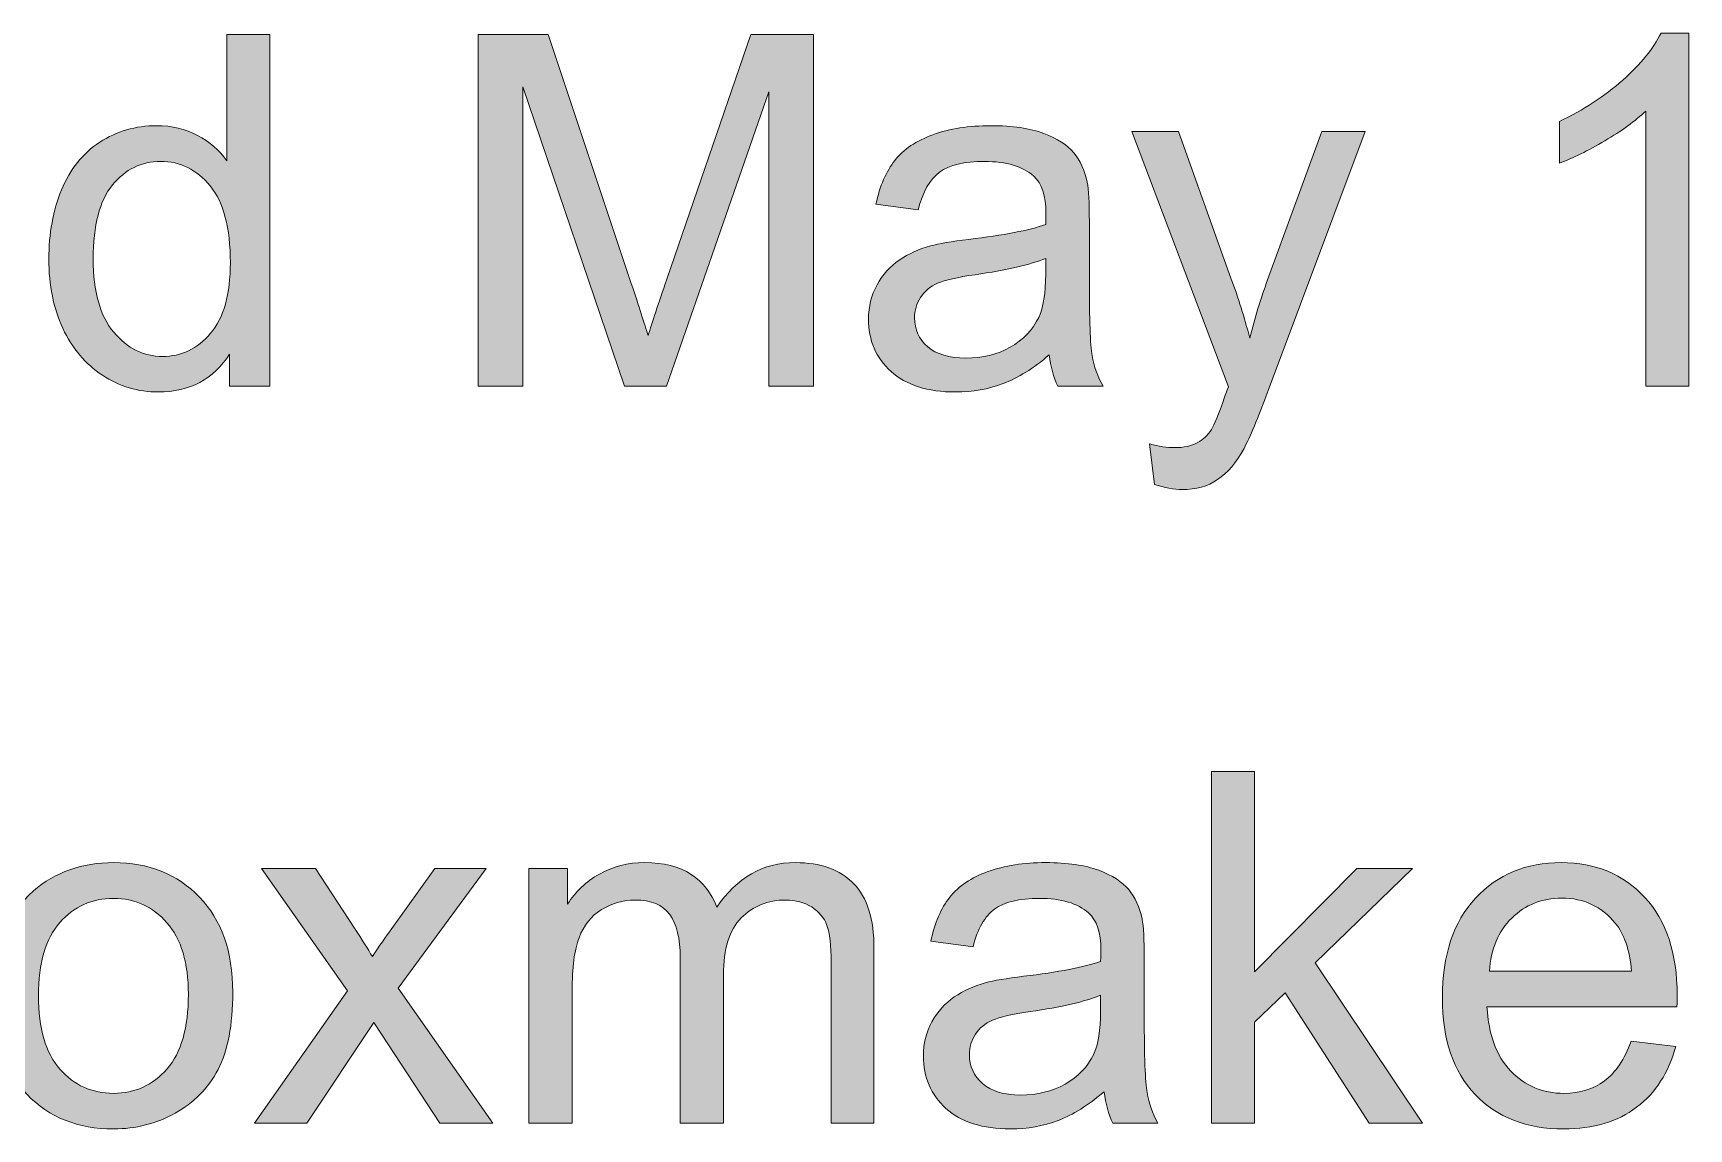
# Model space of a CAD drawing. Header units: inches. Extents: x 0.2 to 13, y -17.3 to -0.1.
# Drawn here: x 0.835 to 1.397, y -0.968 to -0.596 of the extents above; entities that cross this region are included whole.
import ezdxf

# ---------------------------------------------------------------- set-up
doc = ezdxf.new("R2010")
doc.units = ezdxf.units.IN
doc.header["$MEASUREMENT"] = 0
doc.layers.add('Layer 1', color=7, linetype='Continuous')

# ---------------------------------------------------------------- blocks, each defined once
blk = doc.blocks.new('block 4')
at = {"layer": 'Layer 1', "true_color": 0xffffff}
h = blk.add_hatch(color=7, dxfattribs=at)
h.dxf.hatch_style = 2
edge = h.paths.add_edge_path()
edge.add_spline(control_points=[(0.90171, -0.71581), (0.90171, -0.71581), (0.90171, -0.70491), (0.90171, -0.70491), (0.89623, -0.71348), (0.88817, -0.71777), (0.87754, -0.71777), (0.87065, -0.71777), (0.86431, -0.71587), (0.85853, -0.71207), (0.85276, -0.70827), (0.84828, -0.70297), (0.84511, -0.69616), (0.84193, -0.68935), (0.84035, -0.68153), (0.84035, -0.67268), (0.84035, -0.66406), (0.84178, -0.65623), (0.84466, -0.6492), (0.84753, -0.64218), (0.85185, -0.63679), (0.8576, -0.63305), (0.86335, -0.62931), (0.86978, -0.62743), (0.87689, -0.62743), (0.88209, -0.62743), (0.88673, -0.62853), (0.8908, -0.63073), (0.89487, -0.63293), (0.89818, -0.63579), (0.90073, -0.63932), (0.90073, -0.63932), (0.90073, -0.59651), (0.90073, -0.59651), (0.90073, -0.59651), (0.9153, -0.59651), (0.9153, -0.59651), (0.9153, -0.59651), (0.9153, -0.71581), (0.9153, -0.71581), (0.9153, -0.71581), (0.90171, -0.71581), (0.90171, -0.71581)], knot_values=[0, 0, 0, 0, 1, 1, 1, 2, 2, 2, 3, 3, 3, 4, 4, 4, 5, 5, 5, 6, 6, 6, 7, 7, 7, 8, 8, 8, 9, 9, 9, 10, 10, 10, 11, 11, 11, 12, 12, 12, 13, 13, 13, 14, 14, 14, 14], degree=3, periodic=1)
edge = h.paths.add_edge_path()
edge.add_spline(control_points=[(0.8554, -0.67268), (0.8554, -0.68375), (0.85773, -0.69202), (0.8624, -0.6975), (0.86707, -0.70298), (0.87257, -0.70572), (0.87892, -0.70572), (0.88532, -0.70572), (0.89076, -0.7031), (0.89524, -0.69787), (0.89971, -0.69263), (0.90195, -0.68464), (0.90195, -0.6739), (0.90195, -0.66208), (0.89967, -0.65339), (0.89511, -0.64786), (0.89056, -0.64233), (0.88494, -0.63956), (0.87827, -0.63956), (0.87176, -0.63956), (0.86632, -0.64222), (0.86195, -0.64754), (0.85758, -0.65285), (0.8554, -0.66123), (0.8554, -0.67268)], knot_values=[0, 0, 0, 0, 1, 1, 1, 2, 2, 2, 3, 3, 3, 4, 4, 4, 5, 5, 5, 6, 6, 6, 7, 7, 7, 8, 8, 8, 8], degree=3, periodic=1)
h = blk.add_hatch(color=7, dxfattribs=at)
h.dxf.hatch_style = 2
edge = h.paths.add_edge_path()
edge.add_spline(control_points=[(0.98602, -0.71581), (0.98602, -0.71581), (0.98602, -0.59651), (0.98602, -0.59651), (0.98602, -0.59651), (1.00978, -0.59651), (1.00978, -0.59651), (1.00978, -0.59651), (1.03802, -0.68098), (1.03802, -0.68098), (1.04062, -0.68885), (1.04252, -0.69474), (1.04371, -0.69864), (1.04507, -0.6943), (1.04719, -0.68793), (1.05006, -0.67952), (1.05006, -0.67952), (1.07863, -0.59651), (1.07863, -0.59651), (1.07863, -0.59651), (1.09987, -0.59651), (1.09987, -0.59651), (1.09987, -0.59651), (1.09987, -0.71581), (1.09987, -0.71581), (1.09987, -0.71581), (1.08465, -0.71581), (1.08465, -0.71581), (1.08465, -0.71581), (1.08465, -0.61596), (1.08465, -0.61596), (1.08465, -0.61596), (1.04998, -0.71581), (1.04998, -0.71581), (1.04998, -0.71581), (1.03574, -0.71581), (1.03574, -0.71581), (1.03574, -0.71581), (1.00123, -0.61425), (1.00123, -0.61425), (1.00123, -0.61425), (1.00123, -0.71581), (1.00123, -0.71581), (1.00123, -0.71581), (0.98602, -0.71581), (0.98602, -0.71581)], knot_values=[0, 0, 0, 0, 1, 1, 1, 2, 2, 2, 3, 3, 3, 4, 4, 4, 5, 5, 5, 6, 6, 6, 7, 7, 7, 8, 8, 8, 9, 9, 9, 10, 10, 10, 11, 11, 11, 12, 12, 12, 13, 13, 13, 14, 14, 14, 15, 15, 15, 15], degree=3, periodic=1)
h = blk.add_hatch(color=7, dxfattribs=at)
h.dxf.hatch_style = 2
edge = h.paths.add_edge_path()
edge.add_spline(control_points=[(1.3969, -0.71581), (1.3969, -0.71581), (1.38226, -0.71581), (1.38226, -0.71581), (1.38226, -0.71581), (1.38226, -0.62247), (1.38226, -0.62247), (1.37873, -0.62583), (1.3741, -0.6292), (1.36838, -0.63256), (1.36266, -0.63593), (1.35752, -0.63845), (1.35296, -0.64013), (1.35296, -0.64013), (1.35296, -0.62597), (1.35296, -0.62597), (1.36115, -0.62212), (1.36831, -0.61745), (1.37444, -0.61197), (1.38057, -0.60649), (1.38491, -0.60118), (1.38746, -0.59602), (1.38746, -0.59602), (1.3969, -0.59602), (1.3969, -0.59602), (1.3969, -0.59602), (1.3969, -0.71581), (1.3969, -0.71581)], knot_values=[0, 0, 0, 0, 1, 1, 1, 2, 2, 2, 3, 3, 3, 4, 4, 4, 5, 5, 5, 6, 6, 6, 7, 7, 7, 8, 8, 8, 9, 9, 9, 9], degree=3, periodic=1)
h = blk.add_hatch(color=7, dxfattribs=at)
h.dxf.hatch_style = 2
edge = h.paths.add_edge_path()
edge.add_spline(control_points=[(1.17986, -0.70515), (1.17444, -0.70976), (1.16922, -0.71302), (1.1642, -0.71492), (1.15918, -0.71682), (1.1538, -0.71777), (1.14804, -0.71777), (1.13855, -0.71777), (1.13125, -0.71545), (1.12615, -0.71081), (1.12105, -0.70617), (1.1185, -0.70024), (1.1185, -0.69303), (1.1185, -0.6888), (1.11947, -0.68493), (1.12139, -0.68143), (1.12332, -0.67793), (1.12584, -0.67512), (1.12896, -0.67301), (1.13208, -0.67089), (1.13559, -0.66929), (1.1395, -0.66821), (1.14237, -0.66745), (1.14671, -0.66671), (1.15252, -0.66601), (1.16435, -0.6646), (1.17306, -0.66292), (1.17864, -0.66096), (1.1787, -0.65896), (1.17872, -0.65768), (1.17872, -0.65714), (1.17872, -0.65117), (1.17734, -0.64697), (1.17457, -0.64452), (1.17083, -0.64122), (1.16527, -0.63956), (1.15789, -0.63956), (1.151, -0.63956), (1.14591, -0.64077), (1.14263, -0.64318), (1.13935, -0.6456), (1.13692, -0.64987), (1.13535, -0.656), (1.13535, -0.656), (1.12103, -0.65405), (1.12103, -0.65405), (1.12233, -0.64792), (1.12447, -0.64296), (1.12745, -0.63919), (1.13044, -0.63542), (1.13475, -0.63252), (1.14039, -0.63049), (1.14604, -0.62845), (1.15257, -0.62743), (1.16001, -0.62743), (1.16739, -0.62743), (1.17338, -0.6283), (1.17799, -0.63004), (1.1826, -0.63177), (1.18599, -0.63396), (1.18816, -0.63659), (1.19033, -0.63922), (1.19185, -0.64254), (1.19272, -0.64656), (1.19321, -0.64905), (1.19345, -0.65356), (1.19345, -0.66007), (1.19345, -0.66007), (1.19345, -0.6796), (1.19345, -0.6796), (1.19345, -0.69322), (1.19377, -0.70183), (1.19439, -0.70544), (1.19501, -0.70905), (1.19625, -0.7125), (1.19809, -0.71581), (1.19809, -0.71581), (1.18279, -0.71581), (1.18279, -0.71581), (1.18127, -0.71278), (1.1803, -0.70922), (1.17986, -0.70515)], knot_values=[0, 0, 0, 0, 1, 1, 1, 2, 2, 2, 3, 3, 3, 4, 4, 4, 5, 5, 5, 6, 6, 6, 7, 7, 7, 8, 8, 8, 9, 9, 9, 10, 10, 10, 11, 11, 11, 12, 12, 12, 13, 13, 13, 14, 14, 14, 15, 15, 15, 16, 16, 16, 17, 17, 17, 18, 18, 18, 19, 19, 19, 20, 20, 20, 21, 21, 21, 22, 22, 22, 23, 23, 23, 24, 24, 24, 25, 25, 25, 26, 26, 26, 27, 27, 27, 27], degree=3, periodic=1)
edge = h.paths.add_edge_path()
edge.add_spline(control_points=[(1.17864, -0.67244), (1.17333, -0.67461), (1.16535, -0.67645), (1.15472, -0.67797), (1.1487, -0.67884), (1.14444, -0.67982), (1.14194, -0.6809), (1.13944, -0.68199), (1.13752, -0.68357), (1.13616, -0.68566), (1.13481, -0.68775), (1.13413, -0.69007), (1.13413, -0.69262), (1.13413, -0.69653), (1.13561, -0.69978), (1.13856, -0.70239), (1.14152, -0.70499), (1.14585, -0.70629), (1.15154, -0.70629), (1.15719, -0.70629), (1.1622, -0.70506), (1.1666, -0.70259), (1.17099, -0.70012), (1.17422, -0.69674), (1.17628, -0.69246), (1.17786, -0.68915), (1.17864, -0.68427), (1.17864, -0.67781), (1.17864, -0.67781), (1.17864, -0.67244), (1.17864, -0.67244)], knot_values=[0, 0, 0, 0, 1, 1, 1, 2, 2, 2, 3, 3, 3, 4, 4, 4, 5, 5, 5, 6, 6, 6, 7, 7, 7, 8, 8, 8, 9, 9, 9, 10, 10, 10, 10], degree=3, periodic=1)
h = blk.add_hatch(color=7, dxfattribs=at)
h.dxf.hatch_style = 2
edge = h.paths.add_edge_path()
edge.add_spline(control_points=[(1.21551, -0.7491), (1.21551, -0.7491), (1.21388, -0.73534), (1.21388, -0.73534), (1.21708, -0.73621), (1.21988, -0.73665), (1.22226, -0.73665), (1.22552, -0.73665), (1.22812, -0.7361), (1.23008, -0.73502), (1.23203, -0.73393), (1.23363, -0.73242), (1.23488, -0.73046), (1.2358, -0.729), (1.23729, -0.72536), (1.23935, -0.71956), (1.23962, -0.71874), (1.24006, -0.71755), (1.24065, -0.71598), (1.24065, -0.71598), (1.20786, -0.62939), (1.20786, -0.62939), (1.20786, -0.62939), (1.22365, -0.62939), (1.22365, -0.62939), (1.22365, -0.62939), (1.24163, -0.67944), (1.24163, -0.67944), (1.24396, -0.68578), (1.24605, -0.69246), (1.2479, -0.69946), (1.24958, -0.69273), (1.25159, -0.68616), (1.25392, -0.67976), (1.25392, -0.67976), (1.27239, -0.62939), (1.27239, -0.62939), (1.27239, -0.62939), (1.28704, -0.62939), (1.28704, -0.62939), (1.28704, -0.62939), (1.25416, -0.71728), (1.25416, -0.71728), (1.25064, -0.72677), (1.2479, -0.73331), (1.24594, -0.73689), (1.24334, -0.74172), (1.24036, -0.74526), (1.23699, -0.74751), (1.23363, -0.74976), (1.22961, -0.75089), (1.22495, -0.75089), (1.22213, -0.75089), (1.21898, -0.75029), (1.21551, -0.7491)], knot_values=[0, 0, 0, 0, 1, 1, 1, 2, 2, 2, 3, 3, 3, 4, 4, 4, 5, 5, 5, 6, 6, 6, 7, 7, 7, 8, 8, 8, 9, 9, 9, 10, 10, 10, 11, 11, 11, 12, 12, 12, 13, 13, 13, 14, 14, 14, 15, 15, 15, 16, 16, 16, 17, 17, 17, 18, 18, 18, 18], degree=3, periodic=1)
at = {"layer": 'Layer 1', "lineweight": 0}
for points, knots in [([(0.90171, -0.71581), (0.90171, -0.71581), (0.90171, -0.70491), (0.90171, -0.70491), (0.89623, -0.71348), (0.88817, -0.71777), (0.87754, -0.71777), (0.87065, -0.71777), (0.86431, -0.71587), (0.85853, -0.71207), (0.85276, -0.70827), (0.84828, -0.70297), (0.84511, -0.69616), (0.84193, -0.68935), (0.84035, -0.68153), (0.84035, -0.67268), (0.84035, -0.66406), (0.84178, -0.65623), (0.84466, -0.6492), (0.84753, -0.64218), (0.85185, -0.63679), (0.8576, -0.63305), (0.86335, -0.62931), (0.86978, -0.62743), (0.87689, -0.62743), (0.88209, -0.62743), (0.88673, -0.62853), (0.8908, -0.63073), (0.89487, -0.63293), (0.89818, -0.63579), (0.90073, -0.63932), (0.90073, -0.63932), (0.90073, -0.59651), (0.90073, -0.59651), (0.90073, -0.59651), (0.9153, -0.59651), (0.9153, -0.59651), (0.9153, -0.59651), (0.9153, -0.71581), (0.9153, -0.71581), (0.9153, -0.71581), (0.90171, -0.71581), (0.90171, -0.71581)], [0, 0, 0, 0, 1, 1, 1, 2, 2, 2, 3, 3, 3, 4, 4, 4, 5, 5, 5, 6, 6, 6, 7, 7, 7, 8, 8, 8, 9, 9, 9, 10, 10, 10, 11, 11, 11, 12, 12, 12, 13, 13, 13, 14, 14, 14, 14]), ([(0.98602, -0.71581), (0.98602, -0.71581), (0.98602, -0.59651), (0.98602, -0.59651), (0.98602, -0.59651), (1.00978, -0.59651), (1.00978, -0.59651), (1.00978, -0.59651), (1.03802, -0.68098), (1.03802, -0.68098), (1.04062, -0.68885), (1.04252, -0.69474), (1.04371, -0.69864), (1.04507, -0.6943), (1.04719, -0.68793), (1.05006, -0.67952), (1.05006, -0.67952), (1.07863, -0.59651), (1.07863, -0.59651), (1.07863, -0.59651), (1.09987, -0.59651), (1.09987, -0.59651), (1.09987, -0.59651), (1.09987, -0.71581), (1.09987, -0.71581), (1.09987, -0.71581), (1.08465, -0.71581), (1.08465, -0.71581), (1.08465, -0.71581), (1.08465, -0.61596), (1.08465, -0.61596), (1.08465, -0.61596), (1.04998, -0.71581), (1.04998, -0.71581), (1.04998, -0.71581), (1.03574, -0.71581), (1.03574, -0.71581), (1.03574, -0.71581), (1.00123, -0.61425), (1.00123, -0.61425), (1.00123, -0.61425), (1.00123, -0.71581), (1.00123, -0.71581), (1.00123, -0.71581), (0.98602, -0.71581), (0.98602, -0.71581)], [0, 0, 0, 0, 1, 1, 1, 2, 2, 2, 3, 3, 3, 4, 4, 4, 5, 5, 5, 6, 6, 6, 7, 7, 7, 8, 8, 8, 9, 9, 9, 10, 10, 10, 11, 11, 11, 12, 12, 12, 13, 13, 13, 14, 14, 14, 15, 15, 15, 15]), ([(1.3969, -0.71581), (1.3969, -0.71581), (1.38226, -0.71581), (1.38226, -0.71581), (1.38226, -0.71581), (1.38226, -0.62247), (1.38226, -0.62247), (1.37873, -0.62583), (1.3741, -0.6292), (1.36838, -0.63256), (1.36266, -0.63593), (1.35752, -0.63845), (1.35296, -0.64013), (1.35296, -0.64013), (1.35296, -0.62597), (1.35296, -0.62597), (1.36115, -0.62212), (1.36831, -0.61745), (1.37444, -0.61197), (1.38057, -0.60649), (1.38491, -0.60118), (1.38746, -0.59602), (1.38746, -0.59602), (1.3969, -0.59602), (1.3969, -0.59602), (1.3969, -0.59602), (1.3969, -0.71581), (1.3969, -0.71581)], [0, 0, 0, 0, 1, 1, 1, 2, 2, 2, 3, 3, 3, 4, 4, 4, 5, 5, 5, 6, 6, 6, 7, 7, 7, 8, 8, 8, 9, 9, 9, 9]), ([(1.17986, -0.70515), (1.17444, -0.70976), (1.16922, -0.71302), (1.1642, -0.71492), (1.15918, -0.71682), (1.1538, -0.71777), (1.14804, -0.71777), (1.13855, -0.71777), (1.13125, -0.71545), (1.12615, -0.71081), (1.12105, -0.70617), (1.1185, -0.70024), (1.1185, -0.69303), (1.1185, -0.6888), (1.11947, -0.68493), (1.12139, -0.68143), (1.12332, -0.67793), (1.12584, -0.67512), (1.12896, -0.67301), (1.13208, -0.67089), (1.13559, -0.66929), (1.1395, -0.66821), (1.14237, -0.66745), (1.14671, -0.66671), (1.15252, -0.66601), (1.16435, -0.6646), (1.17306, -0.66292), (1.17864, -0.66096), (1.1787, -0.65896), (1.17872, -0.65768), (1.17872, -0.65714), (1.17872, -0.65117), (1.17734, -0.64697), (1.17457, -0.64452), (1.17083, -0.64122), (1.16527, -0.63956), (1.15789, -0.63956), (1.151, -0.63956), (1.14591, -0.64077), (1.14263, -0.64318), (1.13935, -0.6456), (1.13692, -0.64987), (1.13535, -0.656), (1.13535, -0.656), (1.12103, -0.65405), (1.12103, -0.65405), (1.12233, -0.64792), (1.12447, -0.64296), (1.12745, -0.63919), (1.13044, -0.63542), (1.13475, -0.63252), (1.14039, -0.63049), (1.14604, -0.62845), (1.15257, -0.62743), (1.16001, -0.62743), (1.16739, -0.62743), (1.17338, -0.6283), (1.17799, -0.63004), (1.1826, -0.63177), (1.18599, -0.63396), (1.18816, -0.63659), (1.19033, -0.63922), (1.19185, -0.64254), (1.19272, -0.64656), (1.19321, -0.64905), (1.19345, -0.65356), (1.19345, -0.66007), (1.19345, -0.66007), (1.19345, -0.6796), (1.19345, -0.6796), (1.19345, -0.69322), (1.19377, -0.70183), (1.19439, -0.70544), (1.19501, -0.70905), (1.19625, -0.7125), (1.19809, -0.71581), (1.19809, -0.71581), (1.18279, -0.71581), (1.18279, -0.71581), (1.18127, -0.71278), (1.1803, -0.70922), (1.17986, -0.70515)], [0, 0, 0, 0, 1, 1, 1, 2, 2, 2, 3, 3, 3, 4, 4, 4, 5, 5, 5, 6, 6, 6, 7, 7, 7, 8, 8, 8, 9, 9, 9, 10, 10, 10, 11, 11, 11, 12, 12, 12, 13, 13, 13, 14, 14, 14, 15, 15, 15, 16, 16, 16, 17, 17, 17, 18, 18, 18, 19, 19, 19, 20, 20, 20, 21, 21, 21, 22, 22, 22, 23, 23, 23, 24, 24, 24, 25, 25, 25, 26, 26, 26, 27, 27, 27, 27]), ([(1.21551, -0.7491), (1.21551, -0.7491), (1.21388, -0.73534), (1.21388, -0.73534), (1.21708, -0.73621), (1.21988, -0.73665), (1.22226, -0.73665), (1.22552, -0.73665), (1.22812, -0.7361), (1.23008, -0.73502), (1.23203, -0.73393), (1.23363, -0.73242), (1.23488, -0.73046), (1.2358, -0.729), (1.23729, -0.72536), (1.23935, -0.71956), (1.23962, -0.71874), (1.24006, -0.71755), (1.24065, -0.71598), (1.24065, -0.71598), (1.20786, -0.62939), (1.20786, -0.62939), (1.20786, -0.62939), (1.22365, -0.62939), (1.22365, -0.62939), (1.22365, -0.62939), (1.24163, -0.67944), (1.24163, -0.67944), (1.24396, -0.68578), (1.24605, -0.69246), (1.2479, -0.69946), (1.24958, -0.69273), (1.25159, -0.68616), (1.25392, -0.67976), (1.25392, -0.67976), (1.27239, -0.62939), (1.27239, -0.62939), (1.27239, -0.62939), (1.28704, -0.62939), (1.28704, -0.62939), (1.28704, -0.62939), (1.25416, -0.71728), (1.25416, -0.71728), (1.25064, -0.72677), (1.2479, -0.73331), (1.24594, -0.73689), (1.24334, -0.74172), (1.24036, -0.74526), (1.23699, -0.74751), (1.23363, -0.74976), (1.22961, -0.75089), (1.22495, -0.75089), (1.22213, -0.75089), (1.21898, -0.75029), (1.21551, -0.7491)], [0, 0, 0, 0, 1, 1, 1, 2, 2, 2, 3, 3, 3, 4, 4, 4, 5, 5, 5, 6, 6, 6, 7, 7, 7, 8, 8, 8, 9, 9, 9, 10, 10, 10, 11, 11, 11, 12, 12, 12, 13, 13, 13, 14, 14, 14, 15, 15, 15, 16, 16, 16, 17, 17, 17, 18, 18, 18, 18]), ([(0.8554, -0.67268), (0.8554, -0.68375), (0.85773, -0.69202), (0.8624, -0.6975), (0.86707, -0.70298), (0.87257, -0.70572), (0.87892, -0.70572), (0.88532, -0.70572), (0.89076, -0.7031), (0.89524, -0.69787), (0.89971, -0.69263), (0.90195, -0.68464), (0.90195, -0.6739), (0.90195, -0.66208), (0.89967, -0.65339), (0.89511, -0.64786), (0.89056, -0.64233), (0.88494, -0.63956), (0.87827, -0.63956), (0.87176, -0.63956), (0.86632, -0.64222), (0.86195, -0.64754), (0.85758, -0.65285), (0.8554, -0.66123), (0.8554, -0.67268)], [0, 0, 0, 0, 1, 1, 1, 2, 2, 2, 3, 3, 3, 4, 4, 4, 5, 5, 5, 6, 6, 6, 7, 7, 7, 8, 8, 8, 8]), ([(1.17864, -0.67244), (1.17333, -0.67461), (1.16535, -0.67645), (1.15472, -0.67797), (1.1487, -0.67884), (1.14444, -0.67982), (1.14194, -0.6809), (1.13944, -0.68199), (1.13752, -0.68357), (1.13616, -0.68566), (1.13481, -0.68775), (1.13413, -0.69007), (1.13413, -0.69262), (1.13413, -0.69653), (1.13561, -0.69978), (1.13856, -0.70239), (1.14152, -0.70499), (1.14585, -0.70629), (1.15154, -0.70629), (1.15719, -0.70629), (1.1622, -0.70506), (1.1666, -0.70259), (1.17099, -0.70012), (1.17422, -0.69674), (1.17628, -0.69246), (1.17786, -0.68915), (1.17864, -0.68427), (1.17864, -0.67781), (1.17864, -0.67781), (1.17864, -0.67244), (1.17864, -0.67244)], [0, 0, 0, 0, 1, 1, 1, 2, 2, 2, 3, 3, 3, 4, 4, 4, 5, 5, 5, 6, 6, 6, 7, 7, 7, 8, 8, 8, 9, 9, 9, 10, 10, 10, 10])]:
    blk.add_open_spline(points, degree=3, knots=knots, dxfattribs=at)
blk = doc.blocks.new('block 5')
at = {"layer": 'Layer 1', "true_color": 0xffffff}
h = blk.add_hatch(color=7, dxfattribs=at)
h.dxf.hatch_style = 2
h.paths.add_polyline_path([(1.23488, -0.96581), (1.23488, -0.84651), (1.24953, -0.84651), (1.24953, -0.91454), (1.28419, -0.87939), (1.30315, -0.87939), (1.27011, -0.91145), (1.30649, -0.96581), (1.28843, -0.96581), (1.25986, -0.92162), (1.24953, -0.93155), (1.24953, -0.96581)])
h = blk.add_hatch(color=7, dxfattribs=at)
h.dxf.hatch_style = 2
edge = h.paths.add_edge_path()
edge.add_spline(control_points=[(0.82179, -0.9226), (0.82179, -0.9066), (0.82624, -0.89474), (0.83514, -0.88704), (0.84257, -0.88064), (0.85163, -0.87743), (0.86232, -0.87743), (0.8742, -0.87743), (0.88391, -0.88133), (0.89145, -0.88911), (0.89899, -0.8969), (0.90276, -0.90765), (0.90276, -0.92138), (0.90276, -0.9325), (0.9011, -0.94125), (0.89776, -0.94763), (0.89442, -0.954), (0.88957, -0.95895), (0.88319, -0.96248), (0.87682, -0.966), (0.86986, -0.96777), (0.86232, -0.96777), (0.85022, -0.96777), (0.84044, -0.96389), (0.83298, -0.95613), (0.82552, -0.94837), (0.82179, -0.93719), (0.82179, -0.9226)], knot_values=[0, 0, 0, 0, 1, 1, 1, 2, 2, 2, 3, 3, 3, 4, 4, 4, 5, 5, 5, 6, 6, 6, 7, 7, 7, 8, 8, 8, 9, 9, 9, 9], degree=3, periodic=1)
edge = h.paths.add_edge_path()
edge.add_spline(control_points=[(0.83685, -0.9226), (0.83685, -0.93367), (0.83926, -0.94196), (0.84409, -0.94746), (0.84892, -0.95297), (0.85499, -0.95572), (0.86232, -0.95572), (0.86959, -0.95572), (0.87564, -0.95296), (0.88047, -0.94742), (0.88529, -0.94189), (0.88771, -0.93345), (0.88771, -0.92211), (0.88771, -0.91142), (0.88528, -0.90333), (0.88043, -0.89782), (0.87557, -0.89231), (0.86953, -0.88956), (0.86232, -0.88956), (0.85499, -0.88956), (0.84892, -0.8923), (0.84409, -0.89778), (0.83926, -0.90326), (0.83685, -0.91153), (0.83685, -0.9226)], knot_values=[0, 0, 0, 0, 1, 1, 1, 2, 2, 2, 3, 3, 3, 4, 4, 4, 5, 5, 5, 6, 6, 6, 7, 7, 7, 8, 8, 8, 8], degree=3, periodic=1)
h = blk.add_hatch(color=7, dxfattribs=at)
h.dxf.hatch_style = 2
edge = h.paths.add_edge_path()
edge.add_spline(control_points=[(0.91017, -0.96581), (0.91017, -0.96581), (0.94175, -0.92089), (0.94175, -0.92089), (0.94175, -0.92089), (0.91253, -0.87939), (0.91253, -0.87939), (0.91253, -0.87939), (0.93084, -0.87939), (0.93084, -0.87939), (0.93084, -0.87939), (0.94411, -0.89965), (0.94411, -0.89965), (0.9466, -0.9035), (0.94861, -0.90673), (0.95013, -0.90934), (0.95251, -0.90575), (0.95471, -0.90258), (0.95672, -0.89981), (0.95672, -0.89981), (0.97129, -0.87939), (0.97129, -0.87939), (0.97129, -0.87939), (0.98878, -0.87939), (0.98878, -0.87939), (0.98878, -0.87939), (0.95892, -0.92008), (0.95892, -0.92008), (0.95892, -0.92008), (0.99106, -0.96581), (0.99106, -0.96581), (0.99106, -0.96581), (0.97308, -0.96581), (0.97308, -0.96581), (0.97308, -0.96581), (0.95534, -0.93896), (0.95534, -0.93896), (0.95534, -0.93896), (0.95062, -0.93172), (0.95062, -0.93172), (0.95062, -0.93172), (0.92791, -0.96581), (0.92791, -0.96581), (0.92791, -0.96581), (0.91017, -0.96581), (0.91017, -0.96581)], knot_values=[0, 0, 0, 0, 1, 1, 1, 2, 2, 2, 3, 3, 3, 4, 4, 4, 5, 5, 5, 6, 6, 6, 7, 7, 7, 8, 8, 8, 9, 9, 9, 10, 10, 10, 11, 11, 11, 12, 12, 12, 13, 13, 13, 14, 14, 14, 15, 15, 15, 15], degree=3, periodic=1)
h = blk.add_hatch(color=7, dxfattribs=at)
h.dxf.hatch_style = 2
edge = h.paths.add_edge_path()
edge.add_spline(control_points=[(1.00327, -0.96581), (1.00327, -0.96581), (1.00327, -0.87939), (1.00327, -0.87939), (1.00327, -0.87939), (1.01637, -0.87939), (1.01637, -0.87939), (1.01637, -0.87939), (1.01637, -0.89151), (1.01637, -0.89151), (1.01908, -0.88728), (1.02269, -0.88388), (1.02719, -0.8813), (1.0317, -0.87872), (1.03682, -0.87743), (1.04258, -0.87743), (1.04898, -0.87743), (1.05423, -0.87876), (1.05832, -0.88142), (1.06242, -0.88408), (1.06531, -0.8878), (1.06699, -0.89257), (1.07383, -0.88248), (1.08272, -0.87743), (1.09368, -0.87743), (1.10225, -0.87743), (1.10885, -0.87981), (1.11346, -0.88456), (1.11807, -0.8893), (1.12037, -0.89661), (1.12037, -0.90649), (1.12037, -0.90649), (1.12037, -0.96581), (1.12037, -0.96581), (1.12037, -0.96581), (1.10581, -0.96581), (1.10581, -0.96581), (1.10581, -0.96581), (1.10581, -0.91137), (1.10581, -0.91137), (1.10581, -0.90551), (1.10533, -0.90129), (1.10438, -0.89872), (1.10343, -0.89614), (1.10171, -0.89406), (1.09922, -0.89249), (1.09672, -0.89092), (1.09379, -0.89013), (1.09043, -0.89013), (1.08435, -0.89013), (1.07931, -0.89215), (1.07529, -0.89619), (1.07128, -0.90023), (1.06927, -0.9067), (1.06927, -0.9156), (1.06927, -0.9156), (1.06927, -0.96581), (1.06927, -0.96581), (1.06927, -0.96581), (1.05462, -0.96581), (1.05462, -0.96581), (1.05462, -0.96581), (1.05462, -0.90966), (1.05462, -0.90966), (1.05462, -0.90315), (1.05343, -0.89827), (1.05104, -0.89501), (1.04865, -0.89176), (1.04475, -0.89013), (1.03932, -0.89013), (1.0352, -0.89013), (1.03139, -0.89122), (1.02789, -0.89339), (1.02439, -0.89556), (1.02185, -0.89873), (1.02028, -0.90291), (1.0187, -0.90708), (1.01792, -0.91311), (1.01792, -0.92097), (1.01792, -0.92097), (1.01792, -0.96581), (1.01792, -0.96581), (1.01792, -0.96581), (1.00327, -0.96581), (1.00327, -0.96581)], knot_values=[0, 0, 0, 0, 1, 1, 1, 2, 2, 2, 3, 3, 3, 4, 4, 4, 5, 5, 5, 6, 6, 6, 7, 7, 7, 8, 8, 8, 9, 9, 9, 10, 10, 10, 11, 11, 11, 12, 12, 12, 13, 13, 13, 14, 14, 14, 15, 15, 15, 16, 16, 16, 17, 17, 17, 18, 18, 18, 19, 19, 19, 20, 20, 20, 21, 21, 21, 22, 22, 22, 23, 23, 23, 24, 24, 24, 25, 25, 25, 26, 26, 26, 27, 27, 27, 28, 28, 28, 28], degree=3, periodic=1)
h = blk.add_hatch(color=7, dxfattribs=at)
h.dxf.hatch_style = 2
edge = h.paths.add_edge_path()
edge.add_spline(control_points=[(1.1985, -0.95515), (1.19307, -0.95976), (1.18785, -0.96302), (1.18283, -0.96492), (1.17782, -0.96682), (1.17243, -0.96777), (1.16668, -0.96777), (1.15719, -0.96777), (1.14989, -0.96545), (1.14479, -0.96081), (1.13969, -0.95617), (1.13714, -0.95024), (1.13714, -0.94303), (1.13714, -0.9388), (1.1381, -0.93493), (1.14003, -0.93143), (1.14195, -0.92793), (1.14448, -0.92512), (1.1476, -0.92301), (1.15072, -0.92089), (1.15423, -0.91929), (1.15814, -0.91821), (1.16101, -0.91745), (1.16535, -0.91671), (1.17116, -0.91601), (1.18298, -0.9146), (1.19169, -0.91292), (1.19728, -0.91096), (1.19733, -0.90896), (1.19736, -0.90768), (1.19736, -0.90714), (1.19736, -0.90117), (1.19598, -0.89697), (1.19321, -0.89452), (1.18947, -0.89122), (1.18391, -0.88956), (1.17653, -0.88956), (1.16964, -0.88956), (1.16455, -0.89077), (1.16127, -0.89318), (1.15799, -0.8956), (1.15556, -0.89987), (1.15398, -0.906), (1.15398, -0.906), (1.13966, -0.90405), (1.13966, -0.90405), (1.14096, -0.89792), (1.14311, -0.89296), (1.14609, -0.88919), (1.14907, -0.88542), (1.15339, -0.88252), (1.15903, -0.88049), (1.16467, -0.87845), (1.17121, -0.87743), (1.17864, -0.87743), (1.18602, -0.87743), (1.19202, -0.8783), (1.19663, -0.88004), (1.20124, -0.88177), (1.20463, -0.88396), (1.2068, -0.88659), (1.20897, -0.88922), (1.21049, -0.89254), (1.21136, -0.89656), (1.21185, -0.89905), (1.21209, -0.90356), (1.21209, -0.91007), (1.21209, -0.91007), (1.21209, -0.9296), (1.21209, -0.9296), (1.21209, -0.94322), (1.2124, -0.95183), (1.21303, -0.95544), (1.21365, -0.95905), (1.21488, -0.9625), (1.21673, -0.96581), (1.21673, -0.96581), (1.20143, -0.96581), (1.20143, -0.96581), (1.19991, -0.96278), (1.19893, -0.95922), (1.1985, -0.95515)], knot_values=[0, 0, 0, 0, 1, 1, 1, 2, 2, 2, 3, 3, 3, 4, 4, 4, 5, 5, 5, 6, 6, 6, 7, 7, 7, 8, 8, 8, 9, 9, 9, 10, 10, 10, 11, 11, 11, 12, 12, 12, 13, 13, 13, 14, 14, 14, 15, 15, 15, 16, 16, 16, 17, 17, 17, 18, 18, 18, 19, 19, 19, 20, 20, 20, 21, 21, 21, 22, 22, 22, 23, 23, 23, 24, 24, 24, 25, 25, 25, 26, 26, 26, 27, 27, 27, 27], degree=3, periodic=1)
edge = h.paths.add_edge_path()
edge.add_spline(control_points=[(1.19728, -0.92244), (1.19196, -0.92461), (1.18399, -0.92645), (1.17335, -0.92797), (1.16733, -0.92884), (1.16307, -0.92982), (1.16058, -0.9309), (1.15808, -0.93199), (1.15616, -0.93357), (1.1548, -0.93566), (1.15344, -0.93775), (1.15276, -0.94007), (1.15276, -0.94262), (1.15276, -0.94653), (1.15424, -0.94978), (1.1572, -0.95239), (1.16016, -0.95499), (1.16448, -0.95629), (1.17018, -0.95629), (1.17582, -0.95629), (1.18084, -0.95506), (1.18523, -0.95259), (1.18963, -0.95012), (1.19286, -0.94674), (1.19492, -0.94246), (1.19649, -0.93915), (1.19728, -0.93427), (1.19728, -0.92781), (1.19728, -0.92781), (1.19728, -0.92244), (1.19728, -0.92244)], knot_values=[0, 0, 0, 0, 1, 1, 1, 2, 2, 2, 3, 3, 3, 4, 4, 4, 5, 5, 5, 6, 6, 6, 7, 7, 7, 8, 8, 8, 9, 9, 9, 10, 10, 10, 10], degree=3, periodic=1)
h = blk.add_hatch(color=7, dxfattribs=at)
h.dxf.hatch_style = 2
edge = h.paths.add_edge_path()
edge.add_spline(control_points=[(1.37729, -0.93798), (1.37729, -0.93798), (1.39243, -0.93985), (1.39243, -0.93985), (1.39004, -0.9487), (1.38562, -0.95556), (1.37916, -0.96044), (1.37271, -0.96533), (1.36446, -0.96777), (1.35442, -0.96777), (1.34178, -0.96777), (1.33176, -0.96387), (1.32435, -0.95609), (1.31695, -0.9483), (1.31325, -0.93738), (1.31325, -0.92333), (1.31325, -0.90879), (1.31699, -0.89751), (1.32448, -0.88948), (1.33196, -0.88145), (1.34167, -0.87743), (1.35361, -0.87743), (1.36517, -0.87743), (1.37461, -0.88137), (1.38193, -0.88923), (1.38926, -0.8971), (1.39292, -0.90817), (1.39292, -0.92244), (1.39292, -0.92331), (1.39289, -0.92461), (1.39284, -0.92634), (1.39284, -0.92634), (1.32838, -0.92634), (1.32838, -0.92634), (1.32893, -0.93584), (1.33161, -0.94311), (1.33644, -0.94815), (1.34127, -0.9532), (1.34729, -0.95572), (1.35451, -0.95572), (1.35988, -0.95572), (1.36446, -0.95431), (1.36826, -0.95149), (1.37206, -0.94867), (1.37507, -0.94417), (1.37729, -0.93798)], knot_values=[0, 0, 0, 0, 1, 1, 1, 2, 2, 2, 3, 3, 3, 4, 4, 4, 5, 5, 5, 6, 6, 6, 7, 7, 7, 8, 8, 8, 9, 9, 9, 10, 10, 10, 11, 11, 11, 12, 12, 12, 13, 13, 13, 14, 14, 14, 15, 15, 15, 15], degree=3, periodic=1)
edge = h.paths.add_edge_path()
edge.add_spline(control_points=[(1.3292, -0.9143), (1.3292, -0.9143), (1.37745, -0.9143), (1.37745, -0.9143), (1.3768, -0.90703), (1.37496, -0.90158), (1.37192, -0.89794), (1.36726, -0.8923), (1.36121, -0.88948), (1.35377, -0.88948), (1.34705, -0.88948), (1.34139, -0.89173), (1.33681, -0.89623), (1.33222, -0.90074), (1.32968, -0.90676), (1.3292, -0.9143)], knot_values=[0, 0, 0, 0, 1, 1, 1, 2, 2, 2, 3, 3, 3, 4, 4, 4, 5, 5, 5, 5], degree=3, periodic=1)
at = {"layer": 'Layer 1', "lineweight": 0}
blk.add_lwpolyline([(1.23488, -0.96581), (1.23488, -0.84651), (1.24953, -0.84651), (1.24953, -0.91454), (1.28419, -0.87939), (1.30315, -0.87939), (1.27011, -0.91145), (1.30649, -0.96581), (1.28843, -0.96581), (1.25986, -0.92162), (1.24953, -0.93155), (1.24953, -0.96581), (1.23488, -0.96581)], dxfattribs=at)
for points, knots in [([(0.82179, -0.9226), (0.82179, -0.9066), (0.82624, -0.89474), (0.83514, -0.88704), (0.84257, -0.88064), (0.85163, -0.87743), (0.86232, -0.87743), (0.8742, -0.87743), (0.88391, -0.88133), (0.89145, -0.88911), (0.89899, -0.8969), (0.90276, -0.90765), (0.90276, -0.92138), (0.90276, -0.9325), (0.9011, -0.94125), (0.89776, -0.94763), (0.89442, -0.954), (0.88957, -0.95895), (0.88319, -0.96248), (0.87682, -0.966), (0.86986, -0.96777), (0.86232, -0.96777), (0.85022, -0.96777), (0.84044, -0.96389), (0.83298, -0.95613), (0.82552, -0.94837), (0.82179, -0.93719), (0.82179, -0.9226)], [0, 0, 0, 0, 1, 1, 1, 2, 2, 2, 3, 3, 3, 4, 4, 4, 5, 5, 5, 6, 6, 6, 7, 7, 7, 8, 8, 8, 9, 9, 9, 9]), ([(0.91017, -0.96581), (0.91017, -0.96581), (0.94175, -0.92089), (0.94175, -0.92089), (0.94175, -0.92089), (0.91253, -0.87939), (0.91253, -0.87939), (0.91253, -0.87939), (0.93084, -0.87939), (0.93084, -0.87939), (0.93084, -0.87939), (0.94411, -0.89965), (0.94411, -0.89965), (0.9466, -0.9035), (0.94861, -0.90673), (0.95013, -0.90934), (0.95251, -0.90575), (0.95471, -0.90258), (0.95672, -0.89981), (0.95672, -0.89981), (0.97129, -0.87939), (0.97129, -0.87939), (0.97129, -0.87939), (0.98878, -0.87939), (0.98878, -0.87939), (0.98878, -0.87939), (0.95892, -0.92008), (0.95892, -0.92008), (0.95892, -0.92008), (0.99106, -0.96581), (0.99106, -0.96581), (0.99106, -0.96581), (0.97308, -0.96581), (0.97308, -0.96581), (0.97308, -0.96581), (0.95534, -0.93896), (0.95534, -0.93896), (0.95534, -0.93896), (0.95062, -0.93172), (0.95062, -0.93172), (0.95062, -0.93172), (0.92791, -0.96581), (0.92791, -0.96581), (0.92791, -0.96581), (0.91017, -0.96581), (0.91017, -0.96581)], [0, 0, 0, 0, 1, 1, 1, 2, 2, 2, 3, 3, 3, 4, 4, 4, 5, 5, 5, 6, 6, 6, 7, 7, 7, 8, 8, 8, 9, 9, 9, 10, 10, 10, 11, 11, 11, 12, 12, 12, 13, 13, 13, 14, 14, 14, 15, 15, 15, 15]), ([(1.00327, -0.96581), (1.00327, -0.96581), (1.00327, -0.87939), (1.00327, -0.87939), (1.00327, -0.87939), (1.01637, -0.87939), (1.01637, -0.87939), (1.01637, -0.87939), (1.01637, -0.89151), (1.01637, -0.89151), (1.01908, -0.88728), (1.02269, -0.88388), (1.02719, -0.8813), (1.0317, -0.87872), (1.03682, -0.87743), (1.04258, -0.87743), (1.04898, -0.87743), (1.05423, -0.87876), (1.05832, -0.88142), (1.06242, -0.88408), (1.06531, -0.8878), (1.06699, -0.89257), (1.07383, -0.88248), (1.08272, -0.87743), (1.09368, -0.87743), (1.10225, -0.87743), (1.10885, -0.87981), (1.11346, -0.88456), (1.11807, -0.8893), (1.12037, -0.89661), (1.12037, -0.90649), (1.12037, -0.90649), (1.12037, -0.96581), (1.12037, -0.96581), (1.12037, -0.96581), (1.10581, -0.96581), (1.10581, -0.96581), (1.10581, -0.96581), (1.10581, -0.91137), (1.10581, -0.91137), (1.10581, -0.90551), (1.10533, -0.90129), (1.10438, -0.89872), (1.10343, -0.89614), (1.10171, -0.89406), (1.09922, -0.89249), (1.09672, -0.89092), (1.09379, -0.89013), (1.09043, -0.89013), (1.08435, -0.89013), (1.07931, -0.89215), (1.07529, -0.89619), (1.07128, -0.90023), (1.06927, -0.9067), (1.06927, -0.9156), (1.06927, -0.9156), (1.06927, -0.96581), (1.06927, -0.96581), (1.06927, -0.96581), (1.05462, -0.96581), (1.05462, -0.96581), (1.05462, -0.96581), (1.05462, -0.90966), (1.05462, -0.90966), (1.05462, -0.90315), (1.05343, -0.89827), (1.05104, -0.89501), (1.04865, -0.89176), (1.04475, -0.89013), (1.03932, -0.89013), (1.0352, -0.89013), (1.03139, -0.89122), (1.02789, -0.89339), (1.02439, -0.89556), (1.02185, -0.89873), (1.02028, -0.90291), (1.0187, -0.90708), (1.01792, -0.91311), (1.01792, -0.92097), (1.01792, -0.92097), (1.01792, -0.96581), (1.01792, -0.96581), (1.01792, -0.96581), (1.00327, -0.96581), (1.00327, -0.96581)], [0, 0, 0, 0, 1, 1, 1, 2, 2, 2, 3, 3, 3, 4, 4, 4, 5, 5, 5, 6, 6, 6, 7, 7, 7, 8, 8, 8, 9, 9, 9, 10, 10, 10, 11, 11, 11, 12, 12, 12, 13, 13, 13, 14, 14, 14, 15, 15, 15, 16, 16, 16, 17, 17, 17, 18, 18, 18, 19, 19, 19, 20, 20, 20, 21, 21, 21, 22, 22, 22, 23, 23, 23, 24, 24, 24, 25, 25, 25, 26, 26, 26, 27, 27, 27, 28, 28, 28, 28]), ([(1.1985, -0.95515), (1.19307, -0.95976), (1.18785, -0.96302), (1.18283, -0.96492), (1.17782, -0.96682), (1.17243, -0.96777), (1.16668, -0.96777), (1.15719, -0.96777), (1.14989, -0.96545), (1.14479, -0.96081), (1.13969, -0.95617), (1.13714, -0.95024), (1.13714, -0.94303), (1.13714, -0.9388), (1.1381, -0.93493), (1.14003, -0.93143), (1.14195, -0.92793), (1.14448, -0.92512), (1.1476, -0.92301), (1.15072, -0.92089), (1.15423, -0.91929), (1.15814, -0.91821), (1.16101, -0.91745), (1.16535, -0.91671), (1.17116, -0.91601), (1.18298, -0.9146), (1.19169, -0.91292), (1.19728, -0.91096), (1.19733, -0.90896), (1.19736, -0.90768), (1.19736, -0.90714), (1.19736, -0.90117), (1.19598, -0.89697), (1.19321, -0.89452), (1.18947, -0.89122), (1.18391, -0.88956), (1.17653, -0.88956), (1.16964, -0.88956), (1.16455, -0.89077), (1.16127, -0.89318), (1.15799, -0.8956), (1.15556, -0.89987), (1.15398, -0.906), (1.15398, -0.906), (1.13966, -0.90405), (1.13966, -0.90405), (1.14096, -0.89792), (1.14311, -0.89296), (1.14609, -0.88919), (1.14907, -0.88542), (1.15339, -0.88252), (1.15903, -0.88049), (1.16467, -0.87845), (1.17121, -0.87743), (1.17864, -0.87743), (1.18602, -0.87743), (1.19202, -0.8783), (1.19663, -0.88004), (1.20124, -0.88177), (1.20463, -0.88396), (1.2068, -0.88659), (1.20897, -0.88922), (1.21049, -0.89254), (1.21136, -0.89656), (1.21185, -0.89905), (1.21209, -0.90356), (1.21209, -0.91007), (1.21209, -0.91007), (1.21209, -0.9296), (1.21209, -0.9296), (1.21209, -0.94322), (1.2124, -0.95183), (1.21303, -0.95544), (1.21365, -0.95905), (1.21488, -0.9625), (1.21673, -0.96581), (1.21673, -0.96581), (1.20143, -0.96581), (1.20143, -0.96581), (1.19991, -0.96278), (1.19893, -0.95922), (1.1985, -0.95515)], [0, 0, 0, 0, 1, 1, 1, 2, 2, 2, 3, 3, 3, 4, 4, 4, 5, 5, 5, 6, 6, 6, 7, 7, 7, 8, 8, 8, 9, 9, 9, 10, 10, 10, 11, 11, 11, 12, 12, 12, 13, 13, 13, 14, 14, 14, 15, 15, 15, 16, 16, 16, 17, 17, 17, 18, 18, 18, 19, 19, 19, 20, 20, 20, 21, 21, 21, 22, 22, 22, 23, 23, 23, 24, 24, 24, 25, 25, 25, 26, 26, 26, 27, 27, 27, 27]), ([(1.37729, -0.93798), (1.37729, -0.93798), (1.39243, -0.93985), (1.39243, -0.93985), (1.39004, -0.9487), (1.38562, -0.95556), (1.37916, -0.96044), (1.37271, -0.96533), (1.36446, -0.96777), (1.35442, -0.96777), (1.34178, -0.96777), (1.33176, -0.96387), (1.32435, -0.95609), (1.31695, -0.9483), (1.31325, -0.93738), (1.31325, -0.92333), (1.31325, -0.90879), (1.31699, -0.89751), (1.32448, -0.88948), (1.33196, -0.88145), (1.34167, -0.87743), (1.35361, -0.87743), (1.36517, -0.87743), (1.37461, -0.88137), (1.38193, -0.88923), (1.38926, -0.8971), (1.39292, -0.90817), (1.39292, -0.92244), (1.39292, -0.92331), (1.39289, -0.92461), (1.39284, -0.92634), (1.39284, -0.92634), (1.32838, -0.92634), (1.32838, -0.92634), (1.32893, -0.93584), (1.33161, -0.94311), (1.33644, -0.94815), (1.34127, -0.9532), (1.34729, -0.95572), (1.35451, -0.95572), (1.35988, -0.95572), (1.36446, -0.95431), (1.36826, -0.95149), (1.37206, -0.94867), (1.37507, -0.94417), (1.37729, -0.93798)], [0, 0, 0, 0, 1, 1, 1, 2, 2, 2, 3, 3, 3, 4, 4, 4, 5, 5, 5, 6, 6, 6, 7, 7, 7, 8, 8, 8, 9, 9, 9, 10, 10, 10, 11, 11, 11, 12, 12, 12, 13, 13, 13, 14, 14, 14, 15, 15, 15, 15]), ([(0.83685, -0.9226), (0.83685, -0.93367), (0.83926, -0.94196), (0.84409, -0.94746), (0.84892, -0.95297), (0.85499, -0.95572), (0.86232, -0.95572), (0.86959, -0.95572), (0.87564, -0.95296), (0.88047, -0.94742), (0.88529, -0.94189), (0.88771, -0.93345), (0.88771, -0.92211), (0.88771, -0.91142), (0.88528, -0.90333), (0.88043, -0.89782), (0.87557, -0.89231), (0.86953, -0.88956), (0.86232, -0.88956), (0.85499, -0.88956), (0.84892, -0.8923), (0.84409, -0.89778), (0.83926, -0.90326), (0.83685, -0.91153), (0.83685, -0.9226)], [0, 0, 0, 0, 1, 1, 1, 2, 2, 2, 3, 3, 3, 4, 4, 4, 5, 5, 5, 6, 6, 6, 7, 7, 7, 8, 8, 8, 8]), ([(1.3292, -0.9143), (1.3292, -0.9143), (1.37745, -0.9143), (1.37745, -0.9143), (1.3768, -0.90703), (1.37496, -0.90158), (1.37192, -0.89794), (1.36726, -0.8923), (1.36121, -0.88948), (1.35377, -0.88948), (1.34705, -0.88948), (1.34139, -0.89173), (1.33681, -0.89623), (1.33222, -0.90074), (1.32968, -0.90676), (1.3292, -0.9143)], [0, 0, 0, 0, 1, 1, 1, 2, 2, 2, 3, 3, 3, 4, 4, 4, 5, 5, 5, 5]), ([(1.19728, -0.92244), (1.19196, -0.92461), (1.18399, -0.92645), (1.17335, -0.92797), (1.16733, -0.92884), (1.16307, -0.92982), (1.16058, -0.9309), (1.15808, -0.93199), (1.15616, -0.93357), (1.1548, -0.93566), (1.15344, -0.93775), (1.15276, -0.94007), (1.15276, -0.94262), (1.15276, -0.94653), (1.15424, -0.94978), (1.1572, -0.95239), (1.16016, -0.95499), (1.16448, -0.95629), (1.17018, -0.95629), (1.17582, -0.95629), (1.18084, -0.95506), (1.18523, -0.95259), (1.18963, -0.95012), (1.19286, -0.94674), (1.19492, -0.94246), (1.19649, -0.93915), (1.19728, -0.93427), (1.19728, -0.92781), (1.19728, -0.92781), (1.19728, -0.92244), (1.19728, -0.92244)], [0, 0, 0, 0, 1, 1, 1, 2, 2, 2, 3, 3, 3, 4, 4, 4, 5, 5, 5, 6, 6, 6, 7, 7, 7, 8, 8, 8, 9, 9, 9, 10, 10, 10, 10])]:
    blk.add_open_spline(points, degree=3, knots=knots, dxfattribs=at)
blk = doc.blocks.new('block 2')
at = {"layer": 'Layer 1'}
for name in ['block 4', 'block 5']:
    blk.add_blockref(name, (0, 0), dxfattribs=at)

msp = doc.modelspace()

# ---------------------------------------------------------------- block references
at = {"layer": 'Layer 1'}
msp.add_blockref('block 2', (0, 0), dxfattribs=at)

doc.saveas('drawing.dxf')
